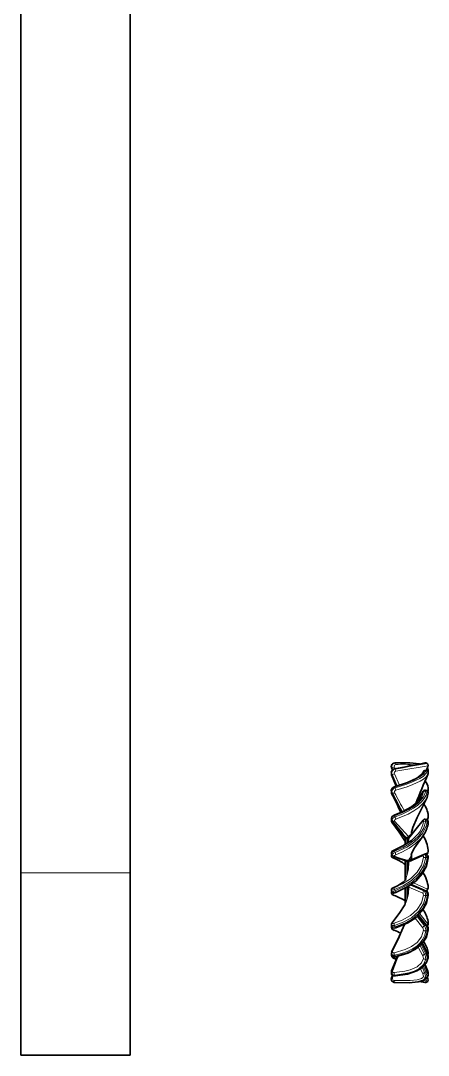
# Model space of a CAD drawing. Extents: x 145 to 857, y 42 to 790.
# Drawn here: x 466.17 to 477.33, y 289.08 to 317.42 of the extents above; entities that cross this region are included whole.
import ezdxf

# ---------------------------------------------------------------- set-up
doc = ezdxf.new("R2010")
doc.units = 0

msp = doc.modelspace()

# ---------------------------------------------------------------- linework, layer by layer
at = {"color": 7, "lineweight": 35}
for p, q in [((466.168, 294.079), (466.168, 359.839)), ((466.168, 359.839), (466.168, 294.079)), ((469.168, 359.839), (469.168, 294.079))]:
    msp.add_line(p, q, dxfattribs=at)
at = {"color": 7, "lineweight": 13, "ltscale": 0.001633}
msp.add_line((476.344, 296.955), (476.405, 296.979), dxfattribs=at)
at = {"color": 7, "lineweight": 35, "ltscale": 0.000395231}
msp.add_line((476.384, 297.079), (476.399, 297.085), dxfattribs=at)
at = {"color": 7, "lineweight": 35, "ltscale": 0.000674667}
for p, q in [((476.397, 297.084), (476.424, 297.089)), ((476.397, 291.074), (476.424, 291.069))]:
    msp.add_line(p, q, dxfattribs=at)
at = {"color": 7, "lineweight": 13, "ltscale": 0.001315}
msp.add_line((476.425, 296.93), (476.405, 296.979), dxfattribs=at)
at = {"color": 7, "lineweight": 13, "ltscale": 0.001005}
msp.add_line((477.3, 297.071), (477.263, 297.086), dxfattribs=at)
at = {"color": 7, "lineweight": 35, "ltscale": 0.001005}
for p, q in [((477.3, 297.071), (477.263, 297.086)), ((477.3, 291.088), (477.263, 291.073))]:
    msp.add_line(p, q, dxfattribs=at)
at = {"color": 7, "lineweight": 13, "ltscale": 8.46863e-05}
msp.add_line((476.327, 296.95), (476.33, 296.951), dxfattribs=at)
at = {"color": 7, "lineweight": 35, "ltscale": 0.00144}
msp.add_line((476.348, 296.896), (476.327, 296.95), dxfattribs=at)
at = {"color": 7, "lineweight": 13, "ltscale": 0.000102032}
msp.add_line((476.328, 296.787), (476.33, 296.784), dxfattribs=at)
at = {"color": 7, "lineweight": 35, "ltscale": 0.009094}
msp.add_line((476.467, 296.451), (476.328, 296.787), dxfattribs=at)
at = {"color": 7, "lineweight": 35, "ltscale": 0.008484}
msp.add_line((476.457, 296.448), (476.328, 296.762), dxfattribs=at)
at = {"color": 7, "lineweight": 13, "ltscale": 0.000363993}
msp.add_line((476.33, 296.951), (476.344, 296.955), dxfattribs=at)
at = {"color": 7, "lineweight": 13, "ltscale": 0.001404}
msp.add_line((476.33, 296.951), (476.351, 296.899), dxfattribs=at)
at = {"color": 7, "lineweight": 13, "ltscale": 0.000412531}
msp.add_line((476.33, 296.784), (476.344, 296.775), dxfattribs=at)
at = {"color": 7, "lineweight": 13, "ltscale": 0.009005}
msp.add_line((476.33, 296.784), (476.47, 296.452), dxfattribs=at)
at = {"color": 7, "lineweight": 13, "ltscale": 0.008694}
for p, q in [((476.33, 296.771), (476.465, 296.451)), ((477.049, 292.902), (477.267, 292.63))]:
    msp.add_line(p, q, dxfattribs=at)
at = {"color": 7, "lineweight": 13, "ltscale": 0.001243}
msp.add_line((476.363, 296.909), (476.344, 296.955), dxfattribs=at)
at = {"color": 7, "lineweight": 13, "ltscale": 0.008697}
msp.add_line((476.482, 296.456), (476.344, 296.775), dxfattribs=at)
at = {"color": 7, "lineweight": 13, "ltscale": 0.000119102}
msp.add_line((476.403, 296.926), (476.408, 296.926), dxfattribs=at)
at = {"color": 7, "lineweight": 13, "ltscale": 0.008554}
msp.add_line((476.544, 296.475), (476.405, 296.788), dxfattribs=at)
at = {"color": 7, "lineweight": 13, "ltscale": 0.000405239}
msp.add_line((476.408, 296.926), (476.422, 296.917), dxfattribs=at)
at = {"color": 7, "lineweight": 35, "ltscale": 0.000469339}
msp.add_line((477.183, 296.818), (477.176, 296.801), dxfattribs=at)
at = {"color": 7, "lineweight": 13, "ltscale": 0.000406726}
msp.add_line((477.183, 296.817), (477.177, 296.802), dxfattribs=at)
at = {"color": 7, "lineweight": 13, "ltscale": 0.000408825}
msp.add_line((477.198, 296.844), (477.193, 296.829), dxfattribs=at)
at = {"color": 7, "lineweight": 13, "ltscale": 0.00020166}
msp.add_line((477.263, 296.868), (477.262, 296.876), dxfattribs=at)
at = {"color": 7, "lineweight": 35, "ltscale": 0.000995477}
msp.add_line((477.3, 296.862), (477.262, 296.876), dxfattribs=at)
at = {"color": 7, "lineweight": 13, "ltscale": 0.000996051}
msp.add_line((477.3, 296.854), (477.263, 296.868), dxfattribs=at)
at = {"color": 7, "lineweight": 13, "ltscale": 0.002361}
msp.add_line((477.278, 296.871), (477.313, 296.958), dxfattribs=at)
at = {"color": 7, "lineweight": 35, "ltscale": 0.002362}
msp.add_line((477.278, 296.871), (477.313, 296.958), dxfattribs=at)
at = {"color": 7, "lineweight": 13, "ltscale": 0.000197217}
msp.add_line((477.3, 296.862), (477.3, 296.854), dxfattribs=at)
at = {"color": 7, "lineweight": 35, "ltscale": 0.00062668}
msp.add_line((477.33, 296.798), (477.322, 296.774), dxfattribs=at)
at = {"color": 7, "lineweight": 13, "ltscale": 0.000614158}
msp.add_line((476.408, 296.424), (476.422, 296.403), dxfattribs=at)
at = {"color": 7, "lineweight": 13, "ltscale": 0.000625708}
msp.add_line((476.33, 296.291), (476.344, 296.27), dxfattribs=at)
at = {"color": 7, "lineweight": 13, "ltscale": 0.000349743}
msp.add_line((476.33, 296.267), (476.337, 296.279), dxfattribs=at)
at = {"color": 7, "lineweight": 13, "ltscale": 0.014786}
msp.add_line((476.33, 296.267), (476.6, 295.741), dxfattribs=at)
at = {"color": 7, "lineweight": 13, "ltscale": 0.014736}
msp.add_line((476.622, 295.75), (476.344, 296.27), dxfattribs=at)
at = {"color": 7, "lineweight": 35, "ltscale": 0.008068}
msp.add_line((477.185, 296.301), (477.036, 296.015), dxfattribs=at)
at = {"color": 7, "lineweight": 13, "ltscale": 0.00775}
msp.add_line((477.183, 296.294), (477.04, 296.019), dxfattribs=at)
at = {"color": 7, "lineweight": 13, "ltscale": 0.000195992}
msp.add_line((477.183, 296.294), (477.185, 296.301), dxfattribs=at)
at = {"color": 7, "lineweight": 13, "ltscale": 0.000706996}
msp.add_line((477.263, 296.314), (477.257, 296.342), dxfattribs=at)
at = {"color": 7, "lineweight": 35, "ltscale": 0.0009744}
msp.add_line((477.295, 296.331), (477.257, 296.342), dxfattribs=at)
at = {"color": 7, "lineweight": 13, "ltscale": 0.000975159}
msp.add_line((477.3, 296.303), (477.263, 296.314), dxfattribs=at)
at = {"color": 7, "lineweight": 35, "ltscale": 0.08}
msp.add_line((466.168, 292.479), (466.168, 295.679), dxfattribs=at)
msp.add_line((466.168, 292.479), (466.168, 295.679), dxfattribs=at)
msp.add_line((466.168, 292.479), (466.168, 295.679), dxfattribs=at)
at = {"color": 7, "lineweight": 13, "ltscale": 0.000822539}
msp.add_line((476.408, 295.639), (476.422, 295.609), dxfattribs=at)
at = {"color": 7, "lineweight": 13, "ltscale": 0.000830128}
msp.add_line((477.292, 295.538), (477.313, 295.564), dxfattribs=at)
at = {"color": 7, "lineweight": 35, "ltscale": 0.000307578}
msp.add_line((476.324, 295.521), (476.329, 295.532), dxfattribs=at)
at = {"color": 7, "lineweight": 35, "ltscale": 0.000822419}
msp.add_line((476.326, 295.538), (476.34, 295.509), dxfattribs=at)
at = {"color": 7, "lineweight": 13, "ltscale": 0.000435655}
msp.add_line((476.33, 295.499), (476.337, 295.515), dxfattribs=at)
at = {"color": 7, "lineweight": 13, "ltscale": 0.014865}
msp.add_line((476.33, 295.499), (476.698, 295.031), dxfattribs=at)
at = {"color": 7, "lineweight": 35, "ltscale": 0.00041415}
msp.add_line((476.349, 295.494), (476.34, 295.509), dxfattribs=at)
at = {"color": 7, "lineweight": 35, "ltscale": 0.009516}
msp.add_line((476.59, 295.201), (476.349, 295.494), dxfattribs=at)
at = {"color": 7, "lineweight": 13, "ltscale": 0.014236}
msp.add_line((476.791, 295.07), (476.405, 295.489), dxfattribs=at)
at = {"color": 7, "lineweight": 13, "ltscale": 0.015423}
msp.add_line((477.183, 295.503), (476.799, 295.02), dxfattribs=at)
at = {"color": 7, "lineweight": 35, "ltscale": 0.015311}
msp.add_line((477.19, 295.523), (476.808, 295.045), dxfattribs=at)
at = {"color": 7, "lineweight": 13, "ltscale": 0.001454}
msp.add_line((477.263, 295.491), (477.248, 295.547), dxfattribs=at)
at = {"color": 7, "lineweight": 35, "ltscale": 0.000950871}
msp.add_line((477.286, 295.54), (477.248, 295.547), dxfattribs=at)
at = {"color": 7, "lineweight": 13, "ltscale": 0.000951874}
msp.add_line((477.3, 295.484), (477.263, 295.491), dxfattribs=at)
at = {"color": 7, "lineweight": 13, "ltscale": 0.001444}
msp.add_line((477.286, 295.54), (477.3, 295.484), dxfattribs=at)
at = {"color": 7, "lineweight": 35, "ltscale": 0.000198745}
msp.add_line((477.301, 295.534), (477.306, 295.54), dxfattribs=at)
at = {"color": 7, "lineweight": 13, "ltscale": 4.8852e-05}
msp.add_line((476.697, 295.034), (476.698, 295.032), dxfattribs=at)
at = {"color": 7, "lineweight": 35, "ltscale": 0.001056}
msp.add_line((476.697, 294.991), (476.697, 295.033), dxfattribs=at)
at = {"color": 7, "lineweight": 35, "ltscale": 0.003648}
msp.add_line((476.697, 294.845), (476.697, 294.991), dxfattribs=at)
at = {"color": 7, "lineweight": 13, "ltscale": 8.26584e-05}
msp.add_line((476.698, 295.032), (476.701, 295.032), dxfattribs=at)
at = {"color": 7, "lineweight": 13, "ltscale": 0.000217315}
msp.add_line((476.7, 295.01), (476.707, 295.005), dxfattribs=at)
at = {"color": 7, "lineweight": 13, "ltscale": 0.004079}
msp.add_line((476.7, 294.847), (476.7, 295.01), dxfattribs=at)
at = {"color": 7, "lineweight": 13, "ltscale": 0.000202012}
msp.add_line((476.707, 295.037), (476.701, 295.032), dxfattribs=at)
at = {"color": 7, "lineweight": 13, "ltscale": 0.000516212}
msp.add_line((476.728, 295.041), (476.707, 295.037), dxfattribs=at)
at = {"color": 7, "lineweight": 13, "ltscale": 0.000494668}
msp.add_line((476.74, 295.01), (476.721, 295.006), dxfattribs=at)
at = {"color": 7, "lineweight": 13, "ltscale": 6.37408e-05}
msp.add_line((476.729, 295.043), (476.728, 295.041), dxfattribs=at)
at = {"color": 7, "lineweight": 13, "ltscale": 0.000116772}
msp.add_line((476.745, 295.011), (476.74, 295.01), dxfattribs=at)
at = {"color": 7, "lineweight": 13, "ltscale": 0.003419}
msp.add_line((476.745, 294.874), (476.745, 295.011), dxfattribs=at)
at = {"color": 7, "lineweight": 13, "ltscale": 0.000449413}
msp.add_line((476.772, 295.012), (476.771, 294.994), dxfattribs=at)
at = {"color": 7, "lineweight": 13, "ltscale": 0.000161759}
msp.add_line((476.771, 294.994), (476.771, 294.987), dxfattribs=at)
at = {"color": 7, "lineweight": 35, "ltscale": 0.000187668}
msp.add_line((476.777, 295.022), (476.772, 295.016), dxfattribs=at)
at = {"color": 7, "lineweight": 35, "ltscale": 9.53674e-05}
msp.add_line((476.772, 295.012), (476.772, 295.016), dxfattribs=at)
at = {"color": 7, "lineweight": 35, "ltscale": 0.000634548}
msp.add_line((476.777, 295.022), (476.793, 295.041), dxfattribs=at)
at = {"color": 7, "lineweight": 13, "ltscale": 0.000304673}
msp.add_line((476.791, 295.07), (476.782, 295.063), dxfattribs=at)
at = {"color": 7, "lineweight": 13, "ltscale": 0.000227821}
msp.add_line((476.797, 295.077), (476.791, 295.07), dxfattribs=at)
at = {"color": 7, "lineweight": 35, "ltscale": 0.000345433}
msp.add_line((476.793, 295.041), (476.802, 295.052), dxfattribs=at)
at = {"color": 7, "lineweight": 13, "ltscale": 0.002903}
msp.add_line((476.799, 295.02), (476.793, 294.905), dxfattribs=at)
at = {"color": 7, "lineweight": 13, "ltscale": 0.000172325}
msp.add_line((476.799, 295.02), (476.8, 295.027), dxfattribs=at)
at = {"color": 7, "lineweight": 35, "ltscale": 0.000201261}
msp.add_line((476.807, 295.058), (476.802, 295.052), dxfattribs=at)
at = {"color": 7, "lineweight": 13, "ltscale": 0.000251614}
msp.add_line((476.807, 295.059), (476.816, 295.054), dxfattribs=at)
at = {"color": 7, "lineweight": 13, "ltscale": 0.000458374}
msp.add_line((476.829, 295.092), (476.821, 295.076), dxfattribs=at)
at = {"color": 7, "lineweight": 13, "ltscale": 9.89471e-05}
msp.add_line((476.821, 295.076), (476.825, 295.074), dxfattribs=at)
at = {"color": 7, "lineweight": 13, "ltscale": 0.000126201}
msp.add_line((476.829, 295.071), (476.825, 295.074), dxfattribs=at)
at = {"color": 7, "lineweight": 13, "ltscale": 0.000378419}
msp.add_line((476.829, 295.092), (476.829, 295.107), dxfattribs=at)
at = {"color": 7, "lineweight": 13, "ltscale": 0.000527191}
msp.add_line((476.829, 295.071), (476.829, 295.092), dxfattribs=at)
at = {"color": 7, "lineweight": 13, "ltscale": 0.000791498}
msp.add_line((476.876, 295.205), (476.874, 295.173), dxfattribs=at)
at = {"color": 7, "lineweight": 13, "ltscale": 0.001141}
msp.add_line((476.874, 295.128), (476.874, 295.173), dxfattribs=at)
at = {"color": 7, "lineweight": 35, "ltscale": 0.001897}
msp.add_line((476.877, 295.131), (476.877, 295.207), dxfattribs=at)
at = {"color": 7, "lineweight": 13, "ltscale": 0.002006}
msp.add_line((476.879, 295.132), (476.878, 295.212), dxfattribs=at)
at = {"color": 7, "lineweight": 35, "ltscale": 0.002025}
msp.add_line((477.165, 295.057), (477.211, 295.123), dxfattribs=at)
at = {"color": 7, "lineweight": 13, "ltscale": 0.000436413}
msp.add_line((476.689, 294.956), (476.697, 294.94), dxfattribs=at)
at = {"color": 7, "lineweight": 35, "ltscale": 0.000523322}
msp.add_line((476.689, 294.956), (476.697, 294.937), dxfattribs=at)
at = {"color": 7, "lineweight": 13, "ltscale": 0.002486}
msp.add_line((476.771, 294.987), (476.768, 294.888), dxfattribs=at)
at = {"color": 7, "lineweight": 35, "ltscale": 0.000540622}
msp.add_line((476.323, 294.564), (476.331, 294.584), dxfattribs=at)
at = {"color": 7, "lineweight": 13, "ltscale": 0.000213412}
msp.add_line((476.323, 294.564), (476.33, 294.559), dxfattribs=at)
at = {"color": 7, "lineweight": 35, "ltscale": 0.000960116}
msp.add_line((476.324, 294.603), (476.337, 294.567), dxfattribs=at)
at = {"color": 7, "lineweight": 13, "ltscale": 0.000345216}
msp.add_line((476.33, 294.559), (476.335, 294.572), dxfattribs=at)
at = {"color": 7, "lineweight": 13, "ltscale": 0.000422267}
msp.add_line((476.33, 294.559), (476.346, 294.552), dxfattribs=at)
at = {"color": 7, "lineweight": 35, "ltscale": 0.003699}
for p, q in [((476.353, 294.499), (476.487, 294.436)), ((476.353, 293.659), (476.487, 293.723))]:
    msp.add_line(p, q, dxfattribs=at)
at = {"color": 7, "lineweight": 13, "ltscale": 0.000900414}
msp.add_line((476.394, 294.699), (476.408, 294.666), dxfattribs=at)
at = {"color": 7, "lineweight": 13, "ltscale": 0.000960016}
msp.add_line((476.408, 294.666), (476.422, 294.63), dxfattribs=at)
at = {"color": 7, "lineweight": 13, "ltscale": 0.001549}
msp.add_line((476.422, 294.63), (476.444, 294.572), dxfattribs=at)
at = {"color": 7, "lineweight": 13, "ltscale": 0.00034535}
msp.add_line((476.791, 294.427), (476.782, 294.417), dxfattribs=at)
at = {"color": 7, "lineweight": 13, "ltscale": 0.000257942}
msp.add_line((476.797, 294.436), (476.791, 294.427), dxfattribs=at)
at = {"color": 7, "lineweight": 13, "ltscale": 0.000428157}
msp.add_line((476.802, 294.414), (476.791, 294.427), dxfattribs=at)
at = {"color": 7, "lineweight": 13, "ltscale": 0.001406}
msp.add_line((476.829, 294.482), (476.797, 294.436), dxfattribs=at)
at = {"color": 7, "lineweight": 13, "ltscale": 0.01049}
msp.add_line((477.183, 294.541), (476.799, 294.372), dxfattribs=at)
at = {"color": 7, "lineweight": 35, "ltscale": 0.000663224}
msp.add_line((476.807, 294.423), (476.821, 294.445), dxfattribs=at)
at = {"color": 7, "lineweight": 13, "ltscale": 0.000610156}
msp.add_line((476.829, 294.468), (476.821, 294.445), dxfattribs=at)
at = {"color": 7, "lineweight": 13, "ltscale": 9.30817e-05}
msp.add_line((476.821, 294.445), (476.825, 294.445), dxfattribs=at)
at = {"color": 7, "lineweight": 13, "ltscale": 0.000103067}
msp.add_line((476.829, 294.444), (476.825, 294.445), dxfattribs=at)
at = {"color": 7, "lineweight": 13, "ltscale": 0.000343324}
msp.add_line((476.829, 294.468), (476.829, 294.482), dxfattribs=at)
at = {"color": 7, "lineweight": 13, "ltscale": 0.000605011}
msp.add_line((476.829, 294.444), (476.829, 294.468), dxfattribs=at)
at = {"color": 7, "lineweight": 13, "ltscale": 0.000432103}
msp.add_line((476.829, 294.444), (476.845, 294.438), dxfattribs=at)
at = {"color": 7, "lineweight": 35, "ltscale": 0.010312}
msp.add_line((477.209, 294.582), (476.831, 294.417), dxfattribs=at)
at = {"color": 7, "lineweight": 13, "ltscale": 0.000408322}
msp.add_line((476.845, 294.438), (476.859, 294.429), dxfattribs=at)
at = {"color": 7, "lineweight": 13, "ltscale": 0.000348265}
msp.add_line((476.845, 294.438), (476.849, 294.425), dxfattribs=at)
at = {"color": 7, "lineweight": 13, "ltscale": 0.004177}
msp.add_line((476.874, 294.436), (476.874, 294.603), dxfattribs=at)
at = {"color": 7, "lineweight": 35, "ltscale": 0.004277}
msp.add_line((476.877, 294.437), (476.877, 294.608), dxfattribs=at)
at = {"color": 7, "lineweight": 13, "ltscale": 7.28797e-05}
msp.add_line((476.877, 294.437), (476.879, 294.439), dxfattribs=at)
at = {"color": 7, "lineweight": 13, "ltscale": 0.011848}
msp.add_line((476.879, 294.439), (477.313, 294.63), dxfattribs=at)
at = {"color": 7, "lineweight": 13, "ltscale": 0.004324}
msp.add_line((476.879, 294.439), (476.879, 294.612), dxfattribs=at)
at = {"color": 7, "lineweight": 35, "ltscale": 0.000923804}
msp.add_line((477.273, 294.584), (477.237, 294.586), dxfattribs=at)
at = {"color": 7, "lineweight": 13, "ltscale": 0.000937521}
msp.add_line((477.3, 294.495), (477.263, 294.497), dxfattribs=at)
at = {"color": 7, "lineweight": 13, "ltscale": 0.002317}
msp.add_line((477.274, 294.584), (477.3, 294.495), dxfattribs=at)
at = {"color": 7, "lineweight": 35, "ltscale": 0.000162993}
msp.add_line((477.281, 294.583), (477.286, 294.586), dxfattribs=at)
at = {"color": 7, "lineweight": 13, "ltscale": 0.000133645}
msp.add_line((477.332, 294.697), (477.328, 294.693), dxfattribs=at)
at = {"color": 7, "lineweight": 35, "ltscale": 0.000431824}
msp.add_line((476.697, 294.396), (476.697, 294.413), dxfattribs=at)
at = {"color": 7, "lineweight": 35, "ltscale": 0.013218}
msp.add_line((476.697, 293.867), (476.697, 294.396), dxfattribs=at)
at = {"color": 7, "lineweight": 13, "ltscale": 0.000342978}
msp.add_line((476.7, 294.412), (476.707, 294.401), dxfattribs=at)
at = {"color": 7, "lineweight": 13, "ltscale": 0.013543}
msp.add_line((476.7, 293.871), (476.7, 294.412), dxfattribs=at)
at = {"color": 7, "lineweight": 13, "ltscale": 0.000566556}
msp.add_line((476.74, 294.378), (476.721, 294.39), dxfattribs=at)
at = {"color": 7, "lineweight": 13, "ltscale": 0.000137757}
msp.add_line((476.745, 294.375), (476.74, 294.378), dxfattribs=at)
at = {"color": 7, "lineweight": 13, "ltscale": 0.009286}
msp.add_line((476.745, 294.004), (476.745, 294.375), dxfattribs=at)
at = {"color": 7, "lineweight": 13, "ltscale": 0.000841533}
msp.add_line((476.772, 294.374), (476.762, 294.406), dxfattribs=at)
at = {"color": 7, "lineweight": 13, "ltscale": 0.000505103}
msp.add_line((476.772, 294.37), (476.771, 294.35), dxfattribs=at)
at = {"color": 7, "lineweight": 13, "ltscale": 0.000180831}
msp.add_line((476.771, 294.35), (476.771, 294.342), dxfattribs=at)
at = {"color": 7, "lineweight": 35, "ltscale": 0.000199747}
msp.add_line((476.777, 294.381), (476.772, 294.375), dxfattribs=at)
at = {"color": 7, "lineweight": 35, "ltscale": 0.000108337}
msp.add_line((476.772, 294.37), (476.772, 294.374), dxfattribs=at)
at = {"color": 7, "lineweight": 13, "ltscale": 0.000683704}
msp.add_line((476.772, 294.37), (476.799, 294.372), dxfattribs=at)
at = {"color": 7, "lineweight": 35, "ltscale": 0.000665103}
msp.add_line((476.777, 294.381), (476.793, 294.402), dxfattribs=at)
at = {"color": 7, "lineweight": 13, "ltscale": 0.000574583}
msp.add_line((476.777, 294.381), (476.8, 294.38), dxfattribs=at)
at = {"color": 7, "lineweight": 13, "ltscale": 0.000487671}
msp.add_line((476.793, 294.402), (476.782, 294.417), dxfattribs=at)
at = {"color": 7, "lineweight": 35, "ltscale": 0.000378268}
msp.add_line((476.793, 294.402), (476.802, 294.414), dxfattribs=at)
at = {"color": 7, "lineweight": 13, "ltscale": 0.000192014}
msp.add_line((476.799, 294.372), (476.8, 294.38), dxfattribs=at)
at = {"color": 7, "lineweight": 35, "ltscale": 0.000229009}
msp.add_line((476.807, 294.422), (476.802, 294.414), dxfattribs=at)
at = {"color": 7, "lineweight": 13, "ltscale": 0.000449459}
msp.add_line((476.807, 294.423), (476.82, 294.41), dxfattribs=at)
at = {"color": 7, "lineweight": 13, "ltscale": 0.000430747}
msp.add_line((476.82, 294.41), (476.835, 294.418), dxfattribs=at)
at = {"color": 7, "lineweight": 35, "ltscale": 0.125}
for p, q in [((466.168, 289.079), (466.168, 294.079)), ((466.168, 289.079), (466.168, 294.079)), ((469.168, 289.079), (469.168, 294.079))]:
    msp.add_line(p, q, dxfattribs=at)
at = {"color": 7, "lineweight": 13, "ltscale": 0.075}
msp.add_line((469.168, 294.079), (466.168, 294.079), dxfattribs=at)
at = {"color": 7, "lineweight": 13, "ltscale": 0.000191407}
msp.add_line((476.745, 294.004), (476.747, 293.996), dxfattribs=at)
at = {"color": 7, "lineweight": 35, "ltscale": 0.00099944}
msp.add_line((476.323, 293.595), (476.337, 293.557), dxfattribs=at)
at = {"color": 7, "lineweight": 13, "ltscale": 0.003695}
msp.add_line((476.356, 293.661), (476.49, 293.724), dxfattribs=at)
at = {"color": 7, "lineweight": 13, "ltscale": 0.00538}
msp.add_line((476.356, 293.497), (476.552, 293.586), dxfattribs=at)
at = {"color": 7, "lineweight": 13, "ltscale": 0.000999216}
for p, q in [((476.408, 293.622), (476.422, 293.585)), ((477.3, 291.232), (477.263, 291.218))]:
    msp.add_line(p, q, dxfattribs=at)
at = {"color": 7, "lineweight": 35, "ltscale": 0.010884}
msp.add_line((476.697, 293.221), (476.697, 293.656), dxfattribs=at)
at = {"color": 7, "lineweight": 13, "ltscale": 0.010281}
msp.add_line((476.7, 293.246), (476.7, 293.658), dxfattribs=at)
at = {"color": 7, "lineweight": 13, "ltscale": 0.008353}
msp.add_line((476.745, 293.348), (476.745, 293.682), dxfattribs=at)
at = {"color": 7, "lineweight": 13, "ltscale": 0.000231685}
msp.add_line((476.772, 293.697), (476.764, 293.693), dxfattribs=at)
at = {"color": 7, "lineweight": 13, "ltscale": 0.000499763}
msp.add_line((476.772, 293.693), (476.771, 293.673), dxfattribs=at)
at = {"color": 7, "lineweight": 13, "ltscale": 0.000179305}
msp.add_line((476.771, 293.673), (476.771, 293.666), dxfattribs=at)
at = {"color": 7, "lineweight": 35, "ltscale": 0.000196686}
msp.add_line((476.777, 293.704), (476.772, 293.698), dxfattribs=at)
at = {"color": 7, "lineweight": 35, "ltscale": 0.000106812}
msp.add_line((476.772, 293.693), (476.772, 293.697), dxfattribs=at)
at = {"color": 7, "lineweight": 13, "ltscale": 0.000605574}
msp.add_line((476.777, 293.704), (476.8, 293.696), dxfattribs=at)
at = {"color": 7, "lineweight": 13, "ltscale": 0.000188983}
msp.add_line((476.799, 293.689), (476.8, 293.696), dxfattribs=at)
at = {"color": 7, "lineweight": 13, "ltscale": 0.010457}
msp.add_line((477.183, 293.523), (476.799, 293.689), dxfattribs=at)
at = {"color": 7, "lineweight": 13, "ltscale": 0.000267975}
msp.add_line((476.846, 293.744), (476.856, 293.741), dxfattribs=at)
at = {"color": 7, "lineweight": 13, "ltscale": 0.000207301}
msp.add_line((476.856, 293.741), (476.848, 293.739), dxfattribs=at)
at = {"color": 7, "lineweight": 13, "ltscale": 0.010385}
msp.add_line((477.229, 293.574), (476.848, 293.739), dxfattribs=at)
at = {"color": 7, "lineweight": 13, "ltscale": 0.000432369}
msp.add_line((476.856, 293.741), (476.873, 293.747), dxfattribs=at)
at = {"color": 7, "lineweight": 13, "ltscale": 0.010741}
msp.add_line((476.873, 293.747), (477.267, 293.576), dxfattribs=at)
at = {"color": 7, "lineweight": 13, "ltscale": 0.000274764}
msp.add_line((476.876, 293.761), (476.884, 293.768), dxfattribs=at)
at = {"color": 7, "lineweight": 35, "ltscale": 5.56946e-05}
msp.add_line((476.877, 293.76), (476.877, 293.763), dxfattribs=at)
at = {"color": 7, "lineweight": 13, "ltscale": 4.58018e-05}
msp.add_line((476.877, 293.76), (476.877, 293.762), dxfattribs=at)
at = {"color": 7, "lineweight": 35, "ltscale": 0.000292925}
msp.add_line((476.877, 293.76), (476.881, 293.749), dxfattribs=at)
at = {"color": 7, "lineweight": 13, "ltscale": 0.000374554}
msp.add_line((476.878, 293.754), (476.884, 293.768), dxfattribs=at)
at = {"color": 7, "lineweight": 35, "ltscale": 0.011066}
msp.add_line((476.881, 293.749), (477.286, 293.573), dxfattribs=at)
at = {"color": 7, "lineweight": 13, "ltscale": 0.010627}
msp.add_line((476.923, 293.799), (477.313, 293.631), dxfattribs=at)
at = {"color": 7, "lineweight": 13, "ltscale": 0.000932938}
msp.add_line((477.267, 293.576), (477.229, 293.574), dxfattribs=at)
at = {"color": 7, "lineweight": 13, "ltscale": 0.000104956}
msp.add_line((477.332, 293.674), (477.328, 293.677), dxfattribs=at)
at = {"color": 7, "lineweight": 35, "ltscale": 0.000477648}
msp.add_line((476.324, 293.556), (476.33, 293.574), dxfattribs=at)
at = {"color": 7, "lineweight": 13, "ltscale": 0.000229047}
msp.add_line((476.324, 293.556), (476.33, 293.562), dxfattribs=at)
at = {"color": 7, "lineweight": 13, "ltscale": 0.000111705}
msp.add_line((476.33, 293.562), (476.335, 293.564), dxfattribs=at)
at = {"color": 7, "lineweight": 13, "ltscale": 5.12591e-05}
msp.add_line((476.394, 293.461), (476.394, 293.459), dxfattribs=at)
at = {"color": 7, "lineweight": 13, "ltscale": 0.000247592}
msp.add_line((476.745, 293.348), (476.747, 293.338), dxfattribs=at)
at = {"color": 7, "lineweight": 13, "ltscale": 0.000939231}
msp.add_line((477.3, 293.456), (477.263, 293.453), dxfattribs=at)
at = {"color": 7, "lineweight": 35, "ltscale": 0.000834494}
msp.add_line((476.689, 293.202), (476.702, 293.233), dxfattribs=at)
at = {"color": 7, "lineweight": 13, "ltscale": 0.000285926}
msp.add_line((476.698, 293.233), (476.697, 293.221), dxfattribs=at)
at = {"color": 7, "lineweight": 13, "ltscale": 0.00035131}
msp.add_line((476.7, 293.246), (476.698, 293.233), dxfattribs=at)
at = {"color": 7, "lineweight": 35, "ltscale": 0.000945436}
msp.add_line((477.19, 293.067), (477.211, 293.035), dxfattribs=at)
at = {"color": 7, "lineweight": 13, "ltscale": 0.00846}
msp.add_line((477.183, 292.572), (476.971, 292.837), dxfattribs=at)
at = {"color": 7, "lineweight": 13, "ltscale": 0.008201}
msp.add_line((477.229, 292.623), (477.025, 292.879), dxfattribs=at)
at = {"color": 7, "lineweight": 35, "ltscale": 0.009608}
msp.add_line((477.066, 292.918), (477.306, 292.618), dxfattribs=at)
at = {"color": 7, "lineweight": 13, "ltscale": 0.00856}
msp.add_line((477.099, 292.952), (477.313, 292.685), dxfattribs=at)
at = {"color": 7, "lineweight": 13, "ltscale": 0.0021}
msp.add_line((476.408, 292.634), (476.324, 292.638), dxfattribs=at)
at = {"color": 7, "lineweight": 35, "ltscale": 0.000933081}
msp.add_line((476.324, 292.638), (476.338, 292.603), dxfattribs=at)
at = {"color": 7, "lineweight": 13, "ltscale": 0.000203476}
msp.add_line((476.326, 292.62), (476.33, 292.627), dxfattribs=at)
at = {"color": 7, "lineweight": 13, "ltscale": 0.002108}
for p, q in [((476.338, 292.603), (476.422, 292.599)), ((476.408, 291.82), (476.327, 291.844))]:
    msp.add_line(p, q, dxfattribs=at)
at = {"color": 7, "lineweight": 13, "ltscale": 0.000271475}
msp.add_line((476.356, 292.566), (476.363, 292.574), dxfattribs=at)
at = {"color": 7, "lineweight": 13, "ltscale": 0.000248424}
msp.add_line((476.394, 292.512), (476.395, 292.502), dxfattribs=at)
at = {"color": 7, "lineweight": 13, "ltscale": 0.000933072}
msp.add_line((476.408, 292.634), (476.422, 292.599), dxfattribs=at)
at = {"color": 7, "lineweight": 13, "ltscale": 0.000948626}
msp.add_line((477.267, 292.63), (477.229, 292.623), dxfattribs=at)
at = {"color": 7, "lineweight": 13, "ltscale": 0.000956285}
msp.add_line((477.3, 292.492), (477.263, 292.484), dxfattribs=at)
at = {"color": 7, "lineweight": 13, "ltscale": 0.000198975}
msp.add_line((477.332, 292.701), (477.328, 292.709), dxfattribs=at)
at = {"color": 7, "lineweight": 13, "ltscale": 0.007117}
msp.add_line((477.181, 292.16), (477.313, 291.907), dxfattribs=at)
at = {"color": 7, "lineweight": 35, "ltscale": 0.004014}
msp.add_line((477.281, 292.051), (477.208, 292.194), dxfattribs=at)
at = {"color": 7, "lineweight": 13, "ltscale": 0.00671}
msp.add_line((477.183, 291.803), (477.059, 292.041), dxfattribs=at)
at = {"color": 7, "lineweight": 13, "ltscale": 0.006597}
msp.add_line((477.229, 291.848), (477.107, 292.082), dxfattribs=at)
at = {"color": 7, "lineweight": 13, "ltscale": 0.007056}
msp.add_line((477.136, 292.11), (477.267, 291.86), dxfattribs=at)
at = {"color": 7, "lineweight": 35, "ltscale": 0.008072}
msp.add_line((477.162, 292.137), (477.311, 291.851), dxfattribs=at)
at = {"color": 7, "lineweight": 13, "ltscale": 0.000243918}
msp.add_line((477.331, 291.897), (477.328, 291.906), dxfattribs=at)
at = {"color": 7, "lineweight": 35, "ltscale": 0.000771451}
msp.add_line((476.327, 291.844), (476.341, 291.817), dxfattribs=at)
at = {"color": 7, "lineweight": 35, "ltscale": 0.010644}
msp.add_line((476.49, 291.79), (476.328, 291.397), dxfattribs=at)
at = {"color": 7, "lineweight": 13, "ltscale": 0.00214}
msp.add_line((476.34, 291.818), (476.422, 291.792), dxfattribs=at)
at = {"color": 7, "lineweight": 13, "ltscale": 0.001851}
msp.add_line((476.465, 291.729), (476.394, 291.751), dxfattribs=at)
at = {"color": 7, "lineweight": 35, "ltscale": 0.001541}
msp.add_line((476.457, 291.71), (476.398, 291.728), dxfattribs=at)
at = {"color": 7, "lineweight": 13, "ltscale": 0.000773163}
msp.add_line((476.408, 291.82), (476.422, 291.792), dxfattribs=at)
at = {"color": 7, "lineweight": 13, "ltscale": 0.000972209}
msp.add_line((477.267, 291.86), (477.229, 291.848), dxfattribs=at)
at = {"color": 7, "lineweight": 13, "ltscale": 0.000979767}
msp.add_line((477.3, 291.72), (477.263, 291.708), dxfattribs=at)
at = {"color": 7, "lineweight": 13, "ltscale": 0.003803}
msp.add_line((477.183, 291.309), (477.123, 291.449), dxfattribs=at)
at = {"color": 7, "lineweight": 13, "ltscale": 0.003804}
msp.add_line((477.229, 291.343), (477.17, 291.483), dxfattribs=at)
at = {"color": 7, "lineweight": 13, "ltscale": 0.004174}
msp.add_line((477.201, 291.51), (477.267, 291.356), dxfattribs=at)
at = {"color": 7, "lineweight": 13, "ltscale": 0.00099235}
msp.add_line((477.267, 291.356), (477.229, 291.343), dxfattribs=at)
at = {"color": 7, "lineweight": 13, "ltscale": 0.003227}
msp.add_line((477.263, 291.218), (477.229, 291.343), dxfattribs=at)
at = {"color": 7, "lineweight": 35, "ltscale": 0.005026}
msp.add_line((477.234, 291.544), (477.313, 291.359), dxfattribs=at)
at = {"color": 7, "lineweight": 13, "ltscale": 0.004443}
msp.add_line((477.243, 291.555), (477.313, 291.392), dxfattribs=at)
at = {"color": 7, "lineweight": 35, "ltscale": 0.004772}
msp.add_line((477.322, 291.384), (477.247, 291.56), dxfattribs=at)
at = {"color": 7, "lineweight": 13, "ltscale": 0.003224}
msp.add_line((477.267, 291.356), (477.3, 291.232), dxfattribs=at)
at = {"color": 7, "lineweight": 13, "ltscale": 0.000490577}
msp.add_line((477.322, 291.384), (477.328, 291.366), dxfattribs=at)
at = {"color": 7, "lineweight": 35, "ltscale": 0.000627399}
msp.add_line((477.33, 291.361), (477.322, 291.384), dxfattribs=at)
at = {"color": 7, "lineweight": 35, "ltscale": 0.002003}
msp.add_line((476.357, 291.283), (476.327, 291.209), dxfattribs=at)
at = {"color": 7, "lineweight": 13, "ltscale": 0.000781057}
msp.add_line((476.356, 291.197), (476.327, 291.209), dxfattribs=at)
at = {"color": 7, "lineweight": 35, "ltscale": 0.00055227}
msp.add_line((476.339, 291.306), (476.352, 291.288), dxfattribs=at)
at = {"color": 7, "lineweight": 13, "ltscale": 0.001807}
msp.add_line((476.356, 291.197), (476.382, 291.264), dxfattribs=at)
at = {"color": 7, "lineweight": 13, "ltscale": 0.000619}
msp.add_line((476.408, 291.074), (476.384, 291.079), dxfattribs=at)
at = {"color": 7, "lineweight": 35, "ltscale": 0.000395483}
msp.add_line((476.384, 291.079), (476.399, 291.074), dxfattribs=at)
at = {"color": 7, "lineweight": 13, "ltscale": 0.000626487}
msp.add_line((476.397, 291.074), (476.422, 291.069), dxfattribs=at)
at = {"color": 7, "lineweight": 13, "ltscale": 0.000554898}
msp.add_line((476.408, 291.278), (476.422, 291.261), dxfattribs=at)
at = {"color": 7, "lineweight": 13, "ltscale": 0.000369635}
msp.add_line((476.408, 291.074), (476.422, 291.069), dxfattribs=at)
at = {"color": 7, "lineweight": 35, "ltscale": 0.00365}
msp.add_line((477.234, 291.07), (477.091, 291.1), dxfattribs=at)
at = {"color": 7, "lineweight": 13, "ltscale": 0.001428}
msp.add_line((477.198, 291.101), (477.143, 291.114), dxfattribs=at)
at = {"color": 7, "lineweight": 13, "ltscale": 0.000859396}
msp.add_line((477.281, 291.187), (477.313, 291.2), dxfattribs=at)
at = {"color": 7, "lineweight": 35, "ltscale": 0.000423181}
msp.add_line((477.307, 291.216), (477.313, 291.2), dxfattribs=at)
at = {"color": 7, "lineweight": 35, "ltscale": 0.075}
msp.add_line((469.168, 289.079), (466.168, 289.079), dxfattribs=at)
at = {"color": 7, "lineweight": 35}
for points in [[(476.424, 297.089), (476.829, 297.091), (477.091, 297.058)], [(477.3, 297.071), (477.321, 297.055), (477.332, 297.02), (477.323, 296.983), (477.313, 296.958)], [(477.193, 296.829), (477.148, 296.767), (477.016, 296.671), (476.766, 296.554), (476.398, 296.43)], [(477.183, 296.818), (477.202, 296.855), (477.213, 296.868), (477.239, 296.879), (477.262, 296.876)], [(476.398, 296.43), (476.341, 296.392), (476.32, 296.34), (476.329, 296.293)], [(477.156, 296.172), (477.062, 296.042), (476.875, 295.888), (476.599, 295.74), (476.395, 295.657)], [(477.281, 296.108), (477.025, 295.59), (476.911, 295.316), (476.87, 295.178)], [(476.395, 295.657), (476.338, 295.615), (476.321, 295.576), (476.326, 295.538)], [(476.689, 294.956), (476.536, 295.194), (476.334, 295.461)], [(477.286, 295.54), (477.319, 295.519), (477.332, 295.484), (477.332, 295.457)], [(477.054, 295.142), (476.872, 294.962), (476.637, 294.812), (476.394, 294.699)], [(477.165, 295.057), (476.955, 294.761), (476.885, 294.627), (476.863, 294.561)], [(476.394, 294.699), (476.345, 294.671), (476.322, 294.635), (476.324, 294.603)], [(476.444, 293.542), (476.775, 293.7), (476.989, 293.853), (477.167, 294.047), (477.281, 294.262), (477.332, 294.484)], [(476.49, 294.434), (476.622, 294.358), (476.697, 294.291)], [(477.274, 294.584), (477.304, 294.572), (477.326, 294.542), (477.332, 294.484)], [(477.285, 294.585), (477.316, 294.612), (477.332, 294.667), (477.332, 294.697)], [(476.49, 293.724), (476.646, 293.818), (476.707, 293.881), (476.716, 293.9)], [(477.28, 293.576), (477.296, 293.582), (477.332, 293.664), (477.332, 293.674)], [(476.394, 293.459), (476.345, 293.488), (476.322, 293.523), (476.324, 293.556)], [(476.337, 293.557), (476.352, 293.536), (476.379, 293.525), (476.414, 293.531), (476.444, 293.542)], [(476.442, 292.572), (476.773, 292.709), (476.988, 292.849), (477.167, 293.033), (477.281, 293.242), (477.332, 293.461)], [(477.285, 293.573), (477.316, 293.546), (477.332, 293.491), (477.332, 293.461)], [(476.689, 293.202), (476.536, 292.965), (476.334, 292.698)], [(476.395, 292.502), (476.338, 292.543), (476.321, 292.583), (476.326, 292.62)], [(476.68, 292.664), (476.538, 292.332), (476.329, 291.913)], [(476.338, 292.603), (476.366, 292.572), (476.406, 292.565), (476.441, 292.572)], [(476.437, 291.778), (476.768, 291.878), (476.984, 291.988), (477.164, 292.139), (477.28, 292.318), (477.332, 292.512)], [(476.431, 291.256), (476.76, 291.306), (477.018, 291.391), (477.157, 291.473), (477.276, 291.601), (477.331, 291.749)], [(477.33, 291.261), (477.331, 291.3), (477.312, 291.359)], [(476.424, 291.069), (476.805, 291.066), (477.058, 291.093), (477.21, 291.14), (477.294, 291.2), (477.33, 291.261)], [(477.3, 291.088), (477.321, 291.103), (477.332, 291.139), (477.323, 291.175), (477.313, 291.2)]]:
    msp.add_lwpolyline(points, dxfattribs=at)
at = {"color": 7, "lineweight": 13}
for points in [[(477.263, 296.868), (477.205, 296.78), (477.077, 296.685), (476.948, 296.617), (476.653, 296.501), (476.408, 296.424)], [(476.422, 296.403), (476.741, 296.505), (476.899, 296.565), (477.105, 296.664), (477.189, 296.719), (477.283, 296.815), (477.3, 296.854)], [(476.444, 296.337), (476.755, 296.435), (476.908, 296.493), (477.113, 296.588), (477.198, 296.641), (477.277, 296.708), (477.322, 296.774)], [(477.198, 296.844), (477.199, 296.847), (477.199, 296.848), (477.198, 296.847), (477.195, 296.842), (477.183, 296.817)], [(476.408, 296.424), (476.357, 296.394), (476.328, 296.349), (476.326, 296.303), (476.33, 296.291)], [(476.344, 296.27), (476.337, 296.299), (476.349, 296.346), (476.385, 296.386), (476.422, 296.403)], [(476.405, 296.271), (476.401, 296.285), (476.404, 296.301), (476.426, 296.329), (476.444, 296.337)], [(477.263, 296.314), (477.205, 296.159), (477.076, 296.005), (476.947, 295.903), (476.802, 295.814), (476.649, 295.737), (476.408, 295.639)], [(477.198, 296.297), (477.199, 296.307), (477.198, 296.309), (477.197, 296.31), (477.196, 296.31), (477.194, 296.309), (477.19, 296.305), (477.183, 296.294)], [(476.444, 295.543), (476.779, 295.685), (476.94, 295.775), (477.073, 295.868), (477.186, 295.973), (477.281, 296.108)], [(476.408, 295.639), (476.347, 295.601), (476.326, 295.538)], [(476.34, 295.509), (476.352, 295.561), (476.403, 295.601), (476.422, 295.609)], [(476.405, 295.489), (476.402, 295.496), (476.402, 295.504), (476.405, 295.512), (476.418, 295.528), (476.444, 295.543)], [(477.263, 295.491), (477.204, 295.287), (477.075, 295.091), (476.947, 294.968), (476.8, 294.862), (476.645, 294.773), (476.408, 294.666)], [(476.422, 294.63), (476.742, 294.782), (476.897, 294.879), (477.057, 295.013), (477.185, 295.169), (477.281, 295.382), (477.3, 295.484)], [(477.198, 295.483), (477.198, 295.502), (477.195, 295.508), (477.193, 295.509), (477.19, 295.509), (477.186, 295.506), (477.183, 295.503)], [(476.444, 294.572), (476.626, 294.652), (476.806, 294.749), (476.976, 294.868), (477.165, 295.057)], [(476.829, 295.107), (476.838, 295.111), (476.85, 295.123), (476.859, 295.139), (476.87, 295.178)], [(476.829, 295.092), (476.84, 295.097), (476.853, 295.112), (476.862, 295.13), (476.874, 295.173)], [(476.408, 294.666), (476.354, 294.639), (476.324, 294.603)], [(476.337, 294.567), (476.384, 294.613), (476.422, 294.63)], [(477.198, 294.499), (477.145, 294.29), (477.028, 294.091), (476.842, 293.913), (476.622, 293.775), (476.394, 293.673)], [(476.405, 294.537), (476.402, 294.539), (476.401, 294.542), (476.402, 294.545), (476.406, 294.55), (476.421, 294.561), (476.444, 294.572)], [(476.791, 294.427), (476.716, 294.435), (476.559, 294.48), (476.405, 294.537)], [(477.263, 294.497), (477.204, 294.269), (477.074, 294.055), (476.874, 293.868), (476.642, 293.725), (476.408, 293.622)], [(476.422, 293.585), (476.743, 293.735), (476.896, 293.835), (477.057, 293.976), (477.184, 294.144), (477.28, 294.378), (477.3, 294.495)], [(476.49, 294.434), (476.666, 294.343), (476.697, 294.331)], [(476.829, 294.468), (476.853, 294.512), (476.874, 294.603)], [(477.198, 294.499), (477.197, 294.527), (477.193, 294.537), (477.189, 294.541), (477.187, 294.542), (477.183, 294.541)], [(477.263, 294.497), (477.257, 294.561), (477.237, 294.586)], [(477.313, 294.63), (477.317, 294.633), (477.323, 294.645), (477.328, 294.693)], [(476.799, 294.372), (476.786, 294.176), (476.757, 294.029), (476.747, 293.996)], [(476.394, 293.673), (476.358, 293.66), (476.354, 293.659), (476.353, 293.659), (476.356, 293.661)], [(476.799, 293.689), (476.786, 293.498), (476.757, 293.363), (476.747, 293.338)], [(477.267, 293.576), (477.295, 293.523), (477.3, 293.456)], [(477.313, 293.631), (477.317, 293.63), (477.319, 293.631), (477.324, 293.636), (477.327, 293.644), (477.328, 293.677)], [(476.394, 293.461), (476.364, 293.478), (476.355, 293.486), (476.353, 293.491), (476.353, 293.493), (476.355, 293.496), (476.356, 293.497)], [(477.198, 293.465), (477.145, 293.259), (477.027, 293.071), (476.841, 292.906), (476.621, 292.784), (476.394, 292.698)], [(477.263, 293.453), (477.204, 293.229), (477.073, 293.023), (476.873, 292.849), (476.641, 292.722), (476.408, 292.634)], [(476.422, 292.599), (476.743, 292.729), (476.896, 292.82), (477.057, 292.952), (477.184, 293.112), (477.28, 293.341), (477.3, 293.456)], [(477.198, 293.465), (477.196, 293.5), (477.191, 293.514), (477.186, 293.521), (477.183, 293.523)], [(477.263, 293.453), (477.25, 293.545), (477.229, 293.574)], [(476.356, 292.71), (476.529, 292.944), (476.689, 293.202)], [(476.394, 292.698), (476.372, 292.693), (476.363, 292.693), (476.356, 292.696), (476.354, 292.697), (476.353, 292.701), (476.353, 292.703), (476.356, 292.71)], [(476.394, 292.512), (476.373, 292.523), (476.358, 292.538), (476.353, 292.554), (476.356, 292.566)], [(476.356, 291.925), (476.524, 292.271), (476.682, 292.665)], [(477.198, 292.505), (477.145, 292.328), (477.027, 292.172), (476.874, 292.06), (476.696, 291.976), (476.394, 291.889)], [(476.422, 291.792), (476.742, 291.886), (476.897, 291.958), (477.058, 292.064), (477.185, 292.198), (477.281, 292.394), (477.3, 292.492)], [(477.313, 292.685), (477.318, 292.68), (477.32, 292.679), (477.324, 292.68), (477.326, 292.682), (477.329, 292.693), (477.328, 292.709)], [(476.394, 291.889), (476.372, 291.889), (476.363, 291.893), (476.356, 291.899), (476.353, 291.912), (476.356, 291.925)], [(477.313, 291.907), (477.321, 291.894), (477.324, 291.892), (477.325, 291.892), (477.326, 291.892), (477.327, 291.892), (477.328, 291.893), (477.329, 291.899), (477.328, 291.906)], [(477.198, 291.734), (477.145, 291.609), (477.028, 291.504), (476.837, 291.422), (476.692, 291.385), (476.394, 291.345)], [(477.263, 291.708), (477.204, 291.569), (477.074, 291.452), (476.944, 291.388), (476.798, 291.341), (476.647, 291.308), (476.408, 291.278)], [(476.422, 291.261), (476.742, 291.308), (476.899, 291.351), (477.058, 291.419), (477.187, 291.511), (477.282, 291.651), (477.3, 291.72)], [(477.313, 291.392), (477.323, 291.369), (477.327, 291.363), (477.328, 291.362), (477.329, 291.363), (477.328, 291.366)], [(477.198, 291.247), (477.179, 291.214), (477.146, 291.187), (477.029, 291.146), (476.835, 291.125), (476.394, 291.13)], [(477.263, 291.218), (477.241, 291.182), (477.205, 291.15), (477.076, 291.101), (476.908, 291.076), (476.535, 291.069), (476.408, 291.074)], [(476.422, 291.069), (476.741, 291.064), (476.9, 291.072), (477.106, 291.104), (477.189, 291.132), (477.283, 291.198), (477.3, 291.232)]]:
    msp.add_lwpolyline(points, dxfattribs=at)
at = {"color": 7, "lineweight": 35}
for centre, radius, start, end in [((476.418, 296.988), 0.0982, 109.864, 202.6673), ((471.662, 323.635), 27.126, 280.0666, 281.8541), ((477.245, 297.038), 0.0508, 68.6818, 98.4245), ((476.423, 296.825), 0.103, 101.1364, 201.8556), ((476.415, 296.799), 0.0948, 172.2497, 203.0242), ((512.285, 281.752), 38.054, 156.7485, 158.0555), ((477.281, 296.814), 0.0516, 341.6231, 68.6649), ((477.175, 296.848), 0.162, 17.7704, 35.7431), ((477.229, 296.874), 0.103, 339.7697, 12.7662), ((476.931, 296.345), 0.405, 9.1806, 38.7563), ((477.154, 296.394), 0.179, 334.9144, 5.0694), ((476.397, 296.282), 0.0768, 161.2308, 208.2366), ((460.647, 288.051), 17.715, 25.7334, 27.7245), ((462.432, 289.055), 15.647, 25.2631, 27.3583), ((477.245, 296.282), 0.0616, 77.8573, 162.2793), ((476.829, 296.342), 0.509, 332.5684, 350.8828), ((477.276, 296.277), 0.0571, 344.5548, 70.5667), ((476.668, 295.572), 0.668, 6.4502, 36.0407), ((477.175, 295.628), 0.158, 326.4148, 6.9947), ((476.381, 295.5), 0.0606, 159.7169, 219.9639), ((477.238, 295.489), 0.0593, 80.3303, 144.2332), ((476.553, 295.549), 0.784, 327.1064, 353.2466), ((475.657, 294.475), 1.181, 28.2414, 39.4625), ((476.855, 295.033), 0.0549, 127.9932, 151.1872), ((476.478, 294.615), 0.857, 5.5018, 33.8103), ((476.371, 294.547), 0.0508, 160.44, 249.2024), ((476.391, 294.589), 0.0578, 202.0975, 248.1445), ((477.622, 297.387), 3.114, 246.2801, 253.388), ((477.233, 294.525), 0.061, 87.2269, 112.957), ((476.43, 293.585), 0.906, 5.6554, 33.0527), ((476.371, 293.612), 0.0508, 110.7976, 199.56), ((475.525, 291.262), 2.363, 60.2584, 68.4308), ((476.553, 292.609), 0.784, 6.7534, 32.8936), ((476.381, 292.659), 0.0606, 140.0361, 200.2831), ((475.233, 289.359), 3.351, 66.2587, 69.7163), ((477.261, 292.684), 0.0718, 303.7055, 14.2713), ((477.175, 292.531), 0.158, 353.0053, 33.5852), ((476.396, 291.877), 0.0756, 151.4512, 205.1422), ((476.829, 291.816), 0.509, 9.1172, 27.4316), ((477.272, 291.883), 0.0606, 315.9914, 13.6052), ((476.424, 291.829), 0.103, 166.5782, 255.8336), ((476.412, 291.858), 0.0825, 208.6081, 287.1827), ((477.148, 291.764), 0.184, 355.2992, 28.0207), ((476.41, 291.36), 0.0899, 156.0515, 217.3811), ((476.424, 291.333), 0.104, 172.6082, 223.311), ((477.28, 291.344), 0.0524, 331.7329, 17.8397), ((476.418, 291.171), 0.0982, 157.3327, 250.136), ((476.421, 291.344), 0.0887, 219.1299, 276.3284), ((477.245, 291.12), 0.0508, 261.5755, 291.3182)]:
    msp.add_arc(centre, radius, start, end, dxfattribs=at)
at = {"color": 7, "lineweight": 13}
for centre, radius, start, end in [((476.42, 296.99), 0.0969, 112.0151, 203.7031), ((476.434, 296.995), 0.097, 112.0362, 204.0707), ((476.448, 296.999), 0.0468, 94.4318, 205.2675), ((462.935, 371.286), 75.571, 280.26996, 280.92929), ((490.156, 221.016), 77.134, 99.59386, 100.25614), ((476.636, 293.795), 3.255, 84.146, 93.3776), ((483.496, 257.124), 40.356, 98.7913, 100.0634), ((477.244, 297.04), 0.0495, 68.2385, 102.1536), ((477.281, 297.024), 0.0502, 338.5137, 68.1144), ((477.167, 297.036), 0.165, 331.8195, 349.3028), ((476.429, 296.822), 0.106, 101.6741, 200.799), ((476.418, 296.808), 0.0953, 184.9555, 202.8078), ((476.337, 296.764), 0.00995, 132.6929, 191.0867), ((476.443, 296.814), 0.106, 101.5001, 201.17), ((476.355, 296.863), 0.0894, 263.1517, 303.8743), ((476.454, 296.807), 0.0527, 100.61, 201.3233), ((476.353, 296.86), 0.091, 359.5884, 39.7025), ((477.242, 296.823), 0.0493, 65.6576, 154.0939), ((477.203, 296.825), 0.131, 18.0317, 44.6375), ((477.284, 296.81), 0.0473, 339.1496, 70.4073), ((477.267, 296.86), 0.0615, 341.1688, 5.8644), ((477.286, 296.884), 0.0453, 337.3799, 17.3473), ((476.397, 296.419), 0.0119, 22.4391, 82.8072), ((476.946, 296.328), 0.388, 9.1746, 40.6305), ((477.3, 296.405), 0.0321, 333.0644, 8.6533), ((476.38, 296.295), 0.0567, 169.3704, 209.6213), ((476.351, 296.255), 0.0236, 149.3824, 202.8622), ((443.711, 279.316), 36.772, 26.5358, 27.492), ((490.728, 303.938), 16.245, 208.1617, 210.1513), ((476.281, 296.319), 0.165, 6.2167, 30.7009), ((476.776, 296.37), 0.429, 332.485, 350.3122), ((477.24, 296.265), 0.0537, 65.0719, 141.8783), ((477.272, 296.314), 0.0288, 339.1459, 36.973), ((477.291, 296.262), 0.0413, 359.0055, 76.7525), ((477.186, 296.384), 0.143, 332.7205, 2.5843), ((476.67, 295.562), 0.662, 6.322, 36.3972), ((476.376, 295.631), 0.0322, 13.4466, 53.6199), ((476.169, 295.485), 0.281, 11.8577, 26.0848), ((477.278, 295.562), 0.0351, 322.7869, 3.6582), ((477.212, 295.622), 0.116, 330.1306, 6.8272), ((477.315, 295.645), 0.0162, 321.6904, 4.5442), ((476.347, 295.516), 0.0239, 168.4918, 226.3788), ((476.365, 295.483), 0.0382, 155.5964, 215.1466), ((476.379, 295.522), 0.0416, 211.1942, 307.5351), ((476.513, 295.574), 0.692, 321.4559, 352.4769), ((477.217, 295.502), 0.0344, 141.9465, 178.1802), ((477.236, 295.422), 0.0733, 68.9348, 121.5983), ((472.975, 292.451), 4.541, 34.7119, 37.6608), ((480.584, 298.502), 5.182, 219.5758, 221.898), ((476.674, 295.019), 0.027, 340.0082, 29.323), ((476.689, 295.01), 0.0326, 352.1434, 54.8146), ((476.713, 295.026), 0.0218, 255.2463, 292.3683), ((476.71, 295.016), 0.0313, 348.8762, 54.7761), ((476.772, 294.961), 0.0925, 96.5905, 117.6607), ((476.713, 295.016), 0.032, 351.0638, 59.5201), ((476.753, 295.037), 0.028, 252.2617, 311.2794), ((476.898, 295.072), 0.138, 187.4637, 203.9539), ((476.749, 295.11), 0.0575, 282.6155, 304.3647), ((476.775, 295.05), 0.0379, 264.3648, 308.6081), ((476.783, 295.051), 0.0296, 258.6281, 305.4776), ((476.836, 295.079), 0.0573, 196.9262, 221.532), ((476.828, 295.08), 0.0379, 194.901, 227.5372), ((476.893, 295.011), 0.116, 123.4671, 145.5331), ((476.842, 295.017), 0.0439, 138.7061, 166.317), ((476.891, 295.183), 0.0196, 167.6431, 209.8691), ((476.472, 294.612), 0.86, 5.4208, 33.6443), ((476.906, 294.954), 0.21, 172.7061, 183.8026), ((476.374, 294.541), 0.0472, 157.2118, 247.3826), ((476.385, 294.576), 0.0441, 249.3532, 297.3644), ((477.701, 297.012), 2.796, 245.7566, 248.9679), ((476.852, 294.443), 0.0261, 175.5617, 241.1923), ((476.685, 294.588), 0.18, 323.5776, 351.1467), ((476.857, 294.444), 0.0278, 178.758, 233.9241), ((477.228, 294.54), 0.0454, 114.8311, 179.3358), ((477.22, 294.283), 0.218, 78.5845, 95.6157), ((477.267, 294.627), 0.0456, 292.5913, 4.2133), ((477.301, 294.437), 0.0566, 56.9466, 90.9649), ((476.884, 294.347), 0.188, 172.3096, 184.9373), ((476.737, 294.425), 0.038, 218.8249, 245.4327), ((476.691, 294.394), 0.0301, 351.5047, 26.05), ((476.719, 294.381), 0.0265, 348.4533, 66.1313), ((476.742, 294.452), 0.05, 258.3503, 293.2737), ((476.758, 294.386), 0.0176, 218.8273, 318.9426), ((474.537, 294.339), 2.234, 351.3712, 0.0889), ((476.743, 294.462), 0.0584, 288.1637, 310.7214), ((476.849, 294.369), 0.0512, 125.2936, 167.2327), ((477.888, 293.577), 1.22, 159.55, 165.6642), ((477.88, 293.581), 1.207, 159.8855, 164.6768), ((476.428, 293.589), 0.904, 5.5633, 32.7592), ((476.173, 294.182), 0.606, 284.341, 292.7758), ((476.186, 294.147), 0.609, 284.3567, 292.774), ((476.545, 293.691), 0.152, 186.7653, 206.5326), ((476.541, 293.616), 0.122, 194.4853, 217.2561), ((474.925, 293.65), 1.846, 350.5745, 0.4854), ((476.774, 293.613), 0.0794, 71.7063, 91.7218), ((476.845, 293.686), 0.047, 122.8546, 167.1225), ((476.886, 293.627), 0.118, 108.5176, 123.9673), ((476.875, 293.775), 0.0275, 233.1417, 264.8296), ((476.878, 293.742), 0.00742, 69.4213, 136.9449), ((476.897, 293.766), 0.023, 185.9598, 237.1496), ((477.26, 293.628), 0.0524, 276.6505, 2.9769), ((477.27, 293.534), 0.0426, 69.1648, 94.1164), ((476.381, 293.544), 0.0534, 160.3627, 242.7268), ((475.532, 291.289), 2.337, 60.1033, 68.3596), ((477.256, 293.062), 0.586, 150.7334, 161.6063), ((477.346, 293.022), 0.677, 152.2159, 162.1254), ((477.235, 293.522), 0.0522, 96.5199, 178.6686), ((477.261, 293.631), 0.178, 249.1551, 270.4238), ((477.311, 293.5), 0.0446, 256.38, 298.2837), ((476.675, 293.227), 0.0238, 336.7933, 12.5808), ((476.681, 293.237), 0.0207, 340.756, 26.564), ((476.564, 292.619), 0.769, 6.6767, 32.7302), ((476.378, 292.612), 0.0508, 162.8484, 244.4221), ((476.362, 292.676), 0.0351, 98.8699, 141.2908), ((476.544, 292.699), 0.15, 180.4423, 205.5263), ((475.27, 289.493), 3.221, 65.9023, 69.5842), ((476.466, 292.608), 0.044, 190.7881, 235.1036), ((477.241, 292.566), 0.0584, 101.1794, 173.3952), ((477.091, 292.517), 0.107, 353.5963, 31.2882), ((477.25, 292.561), 0.077, 227.074, 279.2971), ((477.022, 292.502), 0.241, 355.8165, 30.3715), ((477.277, 292.593), 0.039, 41.1853, 104.8743), ((477.059, 292.509), 0.241, 356.0004, 30.4132), ((477.259, 292.686), 0.0543, 302.8385, 359.055), ((477.303, 292.525), 0.032, 264.8025, 335.4569), ((476.352, 291.897), 0.0279, 81.1819, 145.0708), ((476.533, 291.881), 0.139, 176.6702, 206.0729), ((476.858, 291.831), 0.476, 9.0399, 27.4463), ((477.272, 291.91), 0.0413, 307.2502, 356.1023), ((476.41, 291.807), 0.0578, 186.7835, 254.3935), ((457.072, 299.29), 20.836, 337.7473, 338.9219), ((476.418, 291.742), 0.025, 159.253, 214.7094), ((476.442, 291.797), 0.0199, 193.7506, 255.591), ((477.243, 291.786), 0.0635, 102.3443, 163.6648), ((477.062, 291.739), 0.136, 358.0687, 28.0908), ((477.248, 291.765), 0.0587, 211.7403, 284.7278), ((476.951, 291.706), 0.312, 0.4329, 27.1424), ((476.987, 291.716), 0.314, 0.6363, 27.1279), ((477.284, 291.826), 0.0371, 42.7403, 117.7531), ((477.294, 291.758), 0.0386, 279.0616, 346.3023), ((476.343, 291.373), 0.0287, 62.7861, 122.623), ((476.39, 291.382), 0.0372, 151.8779, 277.1222), ((476.501, 291.331), 0.107, 172.4981, 209.4671), ((477.052, 291.24), 0.148, 2.6565, 27.6445), ((477.294, 291.395), 0.0197, 302.9626, 351.0525), ((476.398, 291.356), 0.0782, 220.206, 277.1599), ((476.412, 291.339), 0.0783, 220.2412, 277.3465), ((476.4, 291.177), 0.0477, 155.3264, 262.7538), ((476.431, 291.267), 0.011, 213.0495, 267.8287), ((477.118, 291.091), 0.0809, 6.927, 29.2684), ((477.246, 291.267), 0.0522, 203.2882, 288.4946), ((477.244, 291.119), 0.0496, 201.3434, 257.7675), ((476.786, 290.942), 0.495, 15.3006, 25.135), ((476.65, 290.897), 0.679, 16.3016, 24.7426), ((477.286, 291.276), 0.0461, 288.1591, 341.8654)]:
    msp.add_arc(centre, radius, start, end, dxfattribs=at)
for centre, major_axis, ratio, start_param, end_param in [((476.426, 297.039), (0.0023, -0.05), 0.370729, 1.677928, 3.246022), ((476.388, 296.295), (0.0443, 0.0233), 0.604041, 3.208203, 4.792608), ((153.718, 338.198), (323.584, -41.883), 0.036032, 6.213936, 6.282131), ((477.282, 295.463), (0.0497, -0.0058), 0.480765, 6.283109, 7.534187), ((301.671, 369.887), (175.546, -77.568), 0.054559, 6.208266, 6.299382), ((477.229, 291.326), (0.046, 0.0196), 0.31759, 1.436524, 2.964851), ((477.267, 291.339), (0.046, 0.0196), 0.317587, 0.026168, 1.436519), ((476.412, 291.124), (-0.0025, -0.0499), 0.371282, 4.606539, 6.179992)]:
    msp.add_ellipse(centre, major_axis=major_axis, ratio=ratio, start_param=start_param, end_param=end_param, dxfattribs=at)

doc.saveas('drawing.dxf')
